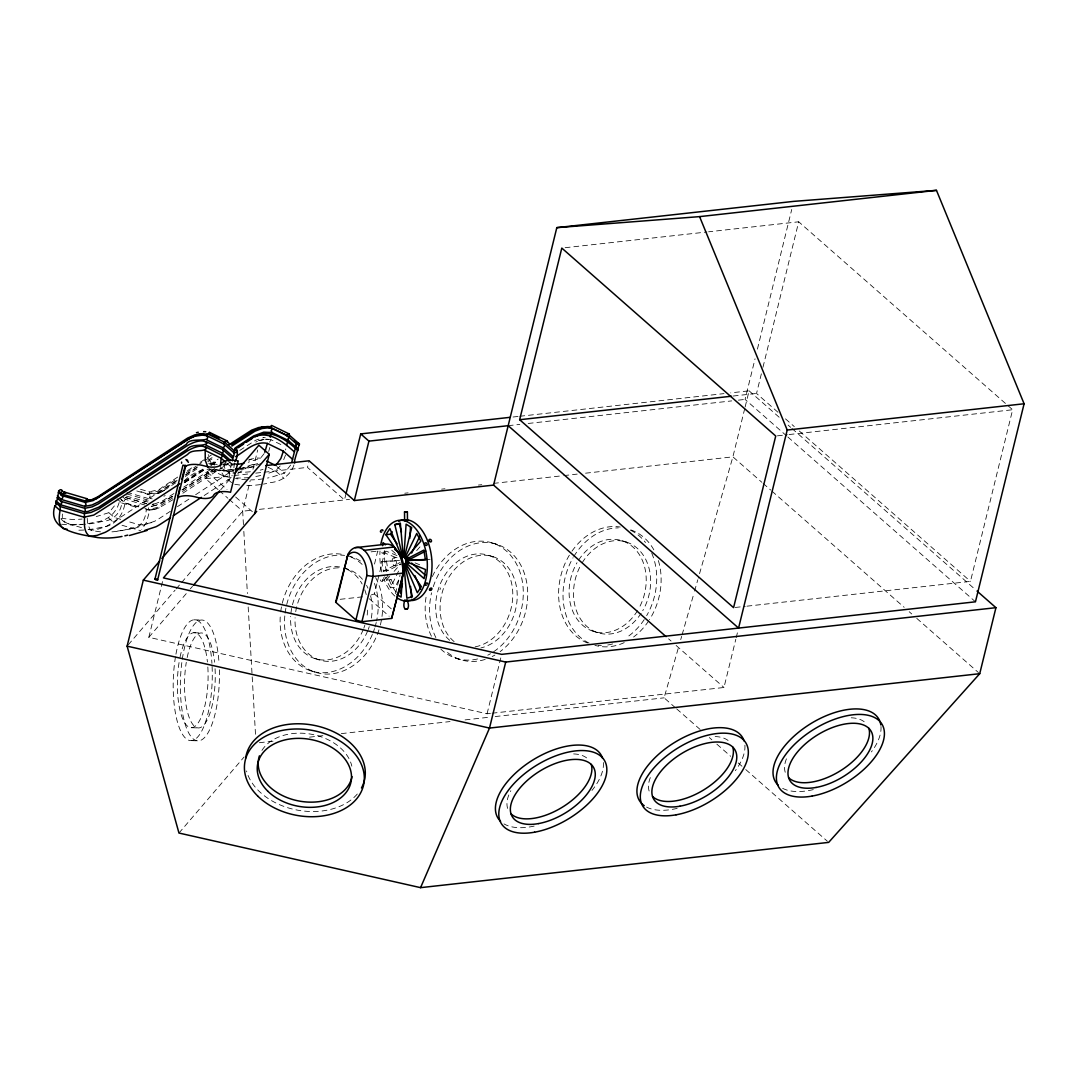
<?xml version="1.0" encoding="UTF-8"?>
<svg xmlns="http://www.w3.org/2000/svg" width="1078" height="1078" viewBox="0 0 1078 1078"><rect width="100%" height="100%" fill="white"/><g stroke="black" fill="none" stroke-linecap="round" stroke-linejoin="round"><path stroke-width="0.75" stroke-dasharray="5 3.75" d="M269.527 442.182L271.063 439.77L282.854 445.497M144.883 508.587L149.465 509.934L149.249 512.063L146.554 522.17L141.757 529.689M285.576 449.971L285.791 448.906M148.4 507.765L148.858 509.988L151.082 509.827M117.098 498.871L121.787 502.981C120.709 513.465 112.476 521.078 101.817 521.523A114.767 83.343 -54.8 0 1 76.821 524.299C69.544 525.309 60.934 522.83 62.43 514.017M231.258 463.055C231.864 467.569 227.148 474.374 230.409 480.114M234.478 462.866L233.171 473.875M490.409 713.407L487.067 713.771L148.831 637.314L162.63 581.109M217.985 489.533L205.642 478.686L207.259 472.083L232.309 469.307M243.439 524.649L242.671 511.215L250.204 480.532M252.966 469.28L257.696 450.011M346.119 493.32L344.488 499.922L307.473 467.394L309.09 460.791M374.511 564.05L377.691 551.114L384.213 553.903L385.681 551.64A18.986 10.982 83.7 0 1 387.662 549.82M371.25 594.935L374.376 593.965L384.213 553.903M395.505 593.587L400.1 574.897M440.013 589.626L440.43 587.955M487.067 713.771L501.27 655.963M786.617 435.916L745.073 399.412L755.045 358.839M757.43 349.097L791.724 209.496M744.75 408.535L732.892 456.843L698.261 578.145M745.141 406.932L749.102 390.829L730.682 392.877M777.939 412.241L756.54 393.443L761.364 373.823M762.968 367.288L798.704 221.798L708.61 231.797M492.08 713.218L723.971 687.494L735.802 639.321M736.193 637.718L737.77 631.29M746.919 606.173L970.47 581.379L1012.633 409.748L798.704 221.798M269.864 447.397L268.678 451.48M675.407 707.761L664.102 697.83L678.87 646.072M680.73 639.604L681.646 636.37M682.104 634.753L694.111 592.698M694.569 591.081L697.803 579.762M285.549 455.01L283.231 460.845M119.146 502.564C116.006 513.586 106.641 521.186 95.147 522.102A117.825 81.187 -48.7 0 1 86.429 523.868M293.957 464.982C290.588 475.29 281.291 481.475 270.699 482.58A117.825 81.187 -48.7 0 1 263.423 484.103M398.604 580.099L395.141 587.281L390.465 587.793L400.181 567.715M290.602 465.09L284.39 473.161L271.764 477.082A115.238 79.408 -48.7 0 1 267.492 478.053M114.376 505.932L108.838 512.683L96.212 516.605M264.164 453.569L260.566 458.137L248.223 462.233M280.186 465.939L275.456 470.843L266.589 473.902M220.721 489.749L231.622 477.028M128.201 644.873L175.081 590.138M176.172 588.857L180.525 583.777M181.616 582.497L242.671 511.215L252.683 510.11M148.831 637.314L189.202 590.178M190.294 588.898L192.477 586.351M178.961 833.038L244.073 757.025M390.465 587.793L386.328 580.153L389.657 576.393M394.09 571.394L400.733 563.875M386.328 580.153L390.991 579.641L393.214 577.134M416.674 550.629L422.212 544.363M88.1 529.675A117.34 85.202 -54.8 0 0 101.049 527.29C114.618 526.697 123.323 515.311 125.035 502.766L120.332 498.642M382.434 581.096L386.773 577.619M177.708 477.069L162.293 487.175C157.819 492.107 150.907 489.304 147.43 494.088L157.59 491.245L176.603 479.05M187.518 470.641L194.512 466.06M200.117 462.381L205.723 458.716M207.124 457.786L211.328 455.037M186.413 472.636L196.223 466.208M197.624 465.278L203.23 461.613M204.631 460.697L211.638 456.102M176.078 480.896L110.239 524.029A117.677 68.035 83.7 0 1 105.698 526.67L94.958 530.16L87.924 529.527M185.874 474.482L198.5 466.262M177.075 480.532C165.554 488.172 153.022 499.532 138.523 490.153M185.483 475.021L198.096 466.761M207.906 460.333L213.511 456.654M164.328 490.22L177.21 481.866M185.349 476.449L199.632 467.178M207.758 461.761L214.765 457.166M184.055 481.004C194.417 470.534 208.27 466.491 222.189 470.924A118.903 89.447 -60.3 0 0 233.414 470.641M184.607 481.071L202.826 469.132M209.833 464.551L218.241 459.039M184.405 482.095L204.011 469.253M211.018 464.658L218.025 460.063M184.163 482.782L205.184 469.011M210.776 465.346L217.783 460.751M184.769 482.648L205.79 468.876M211.396 465.197L218.403 460.616M173.935 493.549L162.913 500.65L155.084 503.79M183.745 487.121L211.76 468.768M239.788 450.415L255.661 440.228L263.692 437.56M172.116 496.379L157.428 504.868M181.926 489.951L214.145 468.836M172.723 496.298L161.727 503.21L153.48 505.946M182.532 489.87L214.751 468.768M172.588 497.996L157.307 507.455L146.204 510.15C145.773 518.343 141.582 527.506 132.109 527.951A118.028 91.536 -66.8 0 1 111.169 531.899M182.384 491.568L217.419 468.62M223.011 464.955L225.814 463.109M173.073 499.613L158.911 507.94M182.869 493.185L230.503 461.977M170.405 511.255L159.194 518.599A117.664 68.035 83.7 0 1 154.653 521.24L135.006 528.233L113.635 531.75M177.412 506.673L190.011 498.413M195.617 494.735L233.427 469.968M204.16 495.543L232.174 477.19M237.78 473.525L250.136 465.588L258.221 463.473M163.101 491.002L164.597 490.126M163.883 496.298L165.163 495.489M161.889 491.703L163.371 490.894M160.676 492.336L162.158 491.595M399.507 560.466L381.774 561.49L383.364 571.178L400.14 562.446M383.364 571.178L388.026 570.666L400.612 564.104M159.477 492.916L160.959 492.242M255.796 442.101L257.386 441.333M248.762 460.104L255.122 457.975L260.566 458.137M158.277 493.428L159.76 492.808M248.91 459.942L251.349 458.959M252.535 464.537L241.095 468.512L242.186 468.216M260.809 463.729L247.738 468.095A118.903 89.447 -60.3 0 1 239.114 469.914M158.56 493.32C155.798 492.633 143.792 498.049 152.604 498.912M159.221 507.819L156.189 508.897M151.58 522.628L140.113 525.04L127.204 521.253M258.666 440.646L265.188 439.298M258.976 440.7L263.652 439.474M156.418 505.339L150.88 506.31M154.828 509.274L156.485 508.776M125.371 497.51L146.689 503.588M154.774 503.871L152.2 504.383M155.124 509.153L152.119 509.8M236.351 463.594L220.424 464.699M153.777 509.449L150.772 509.948M234.748 469.846L223.025 470.816L224.062 470.776L212.514 469.914L213.552 470.035M151.189 506.364L152.483 506.215M565.141 247.711L706.952 231.986M263.369 437.641L265.255 437.385M513.047 417.011L518.073 416.458M519.744 416.27L723.985 393.618M733.188 396.03L756.54 393.443M508.183 425.689L519.852 424.395M528.193 423.465L731.733 400.895M738.403 400.154L745.073 399.412M240.65 468.378L255.675 466.72M205.642 478.686L232.349 475.721M234.02 475.533L249.045 473.875M255.715 473.134L262.399 472.393M264.07 472.204L307.473 467.394M777.4 435.835L787.412 434.717M789.083 434.542L1012.633 409.748M259.367 509.368L349.515 499.37M404.762 493.239L408.104 492.862M441.589 489.156L444.944 488.779M478.416 485.06L481.772 484.696M493.495 483.389L562.123 475.789M563.807 475.6L577.188 474.104M585.57 473.188L732.892 456.843L761.85 482.284M371.088 551.842L377.691 551.114M393.928 557.852L397.041 557.515M425.419 559.792L430.095 559.266M394.588 565.505A3.84 2.223 83.7 0 0 396.017 559.698A3.84 2.223 83.7 0 0 392.176 559.846A3.84 2.223 83.7 0 0 394.588 565.505L403.927 564.468M340.136 599.314L364.916 596.565M735.236 607.466L745.248 606.362M259.353 742.715L276.076 740.855M309.521 737.15L322.901 735.668M341.308 733.619L450.025 721.573M465.076 719.902L488.482 717.301M495.179 716.56L664.102 697.83M148.05 502.038L126.328 496.109M381.774 561.49L398.105 560.856M264.892 439.258L268.22 439.312M194.134 619.796L201.29 620.039M193.838 632.719L200.98 632.948M191.641 727.704L198.783 727.946M191.332 740.626L198.487 740.855M266.414 439.204L271.063 439.77M208.58 463.23L215.155 464.214M246.781 479.858L235.435 478.592M149.222 491.905L150.704 493.724M239.747 485.006L233.144 484.049L223.672 475.735L221.637 472.42L220.572 467.771M61.527 524.231L69.585 524.932A117.825 81.187 -48.7 0 0 82.144 524.447M232.754 471.787L226.636 470.857L220.626 467.946M231.204 477.514L224.534 476.489L209.442 469.294M214.535 464.079L213.39 463.944L217.46 464.456M144.91 505.043L125.641 499.384L124.415 500.165L124.415 502.82L138.159 506.849M61.042 518.302L71.229 519.38A115.238 79.408 -48.7 0 0 82.117 519.044M210.938 463.432L214.616 465.022M140.504 489.277L149.559 491.932M136.771 490.962L150.597 495.125M126.908 492.269L150.287 499.127M126.625 493.872L150.165 500.771M125.654 497.591L146.379 503.669M138.779 506.795L124.415 502.82L120.898 499.734M145.799 509.099L148.858 509.988M121.787 502.981L138.577 507.913M120.749 519.353L114.295 517.467L108.838 512.683M122.016 525.255L140.639 530.713M81.47 527.627L65.327 522.897L59.883 518.114M622.316 540.833L626.736 542.167M492.875 543.123L497.295 544.471M488.886 555.426L493.306 556.76M347.817 555.763L352.223 557.097A60.449 47.877 -73.1 0 1 360.726 561.193M592.994 631.236L597.414 632.57M348.234 569.4L343.828 568.052A47.526 37.636 -73.1 0 1 362.141 584.02M455.576 658.132L459.996 659.466M314.507 658.469L318.913 659.803M310.518 670.759L314.938 672.106M396.947 555.534L386.342 551.235L381.679 551.747L398.334 558.512M415.043 562.878L422.616 565.95M268.126 467.286L275.456 470.843L284.053 478.403M211.611 463.567L209.119 459.659L208.243 454.539M208.957 468.593L209.887 469.375M223.914 463.486L224.776 468.121L226.636 470.857M223.672 475.735L224.534 476.489M785.485 418.87L794.297 426.605M799.324 431.025L970.47 581.379M749.102 390.829L780.58 418.493M788.139 425.123L790.659 427.333M791.926 428.451L975.792 589.976M787.883 437.021L975.455 601.807M763.116 483.402L770.662 490.032M771.929 491.137L904.159 607.305M909.199 611.738L911.718 613.948M916.758 618.368L978.46 672.591M668.576 638.836L671.095 641.046M676.122 645.466L723.971 687.494M676.661 708.866L701.791 730.924M709.324 737.554L711.844 739.764M716.87 744.17L730.682 756.311M738.214 762.928L744.494 768.452M745.76 769.557L827.405 841.285M391.678 550.171L396.596 554.483M276.844 466.531L284.39 473.161M229.088 461.802L233.737 465.885M226.946 463.324L230.436 466.383M374.376 593.965L394.036 611.239M226.245 470.52L232.552 476.058M369.282 598.762L389.158 616.225M207.259 472.083L227.013 489.439M235.651 497.025L252.36 511.7M219.225 490.611L227.862 498.198M229.088 499.289L242.671 511.215M122.259 496.419L125.641 499.384M108.501 517.925L114.255 522.978M390.991 579.641L395.141 587.281M386.45 560.978L388.026 570.666M243.83 531.373L247.401 593.547M248.183 606.981L255.621 736.368M87.21 518.356L87.722 524.07L90.067 529.392L91.158 530.47L98.826 531.643A118.028 91.536 -66.8 0 0 101.548 531.872M153.79 504.086A73.654 42.594 83.7 0 1 152.51 504.302M235.597 464.591A116.303 87.493 -60.3 0 1 223.227 465.009M83.855 530.039A117.34 85.202 -54.8 0 1 76.875 530.174M263.059 469.442A115.036 82.13 -52.6 0 1 260.216 470.116M250.379 471.76A115.036 82.13 -52.6 0 1 238.076 472.204M263.248 478.821A115.238 79.408 -48.7 0 1 250.81 479.899M260.539 484.561A117.825 81.187 -48.7 0 1 245.137 485.41M260.741 475.465A117.61 83.963 -52.6 0 1 253.505 476.907M249.22 477.487A117.61 83.963 -52.6 0 1 236.634 477.945M394.885 596.107A40.587 23.473 83.7 0 1 383.472 577.646M381.814 571.987A40.587 23.473 83.7 0 1 379.995 551.074M396.205 592.105A40.587 23.473 83.7 0 1 387.245 574.331M386.49 571.475A40.587 23.473 83.7 0 1 384.671 550.548M387.029 576.743A1.442 1.105 51.3 0 1 384.63 576.73M880.982 726.437A60.449 31.168 -31.6 0 1 871.415 751.918M813.27 789.608A60.449 31.168 -31.6 0 1 781.59 787.749M785.229 772.266A47.526 24.511 -31.6 0 1 787.048 757.376M851.229 717.786A47.526 24.511 -31.6 0 1 865.432 722.786M744.898 745.194A60.449 31.168 -31.6 0 1 735.331 770.662M677.173 808.365A60.449 31.168 -31.6 0 1 645.493 806.492M649.131 791.023A47.526 24.511 -31.6 0 1 650.95 776.133M715.132 736.543A47.526 24.511 -31.6 0 1 729.348 741.543M603.384 762.577A60.449 31.168 -31.6 0 1 591.97 790.443M534.149 826.098A60.449 31.168 -31.6 0 1 503.992 823.888M507.63 808.406A47.526 24.511 -31.6 0 1 510.837 790.726M573.631 753.926A47.526 24.511 -31.6 0 1 587.833 758.925M357.29 794.028A60.449 43.187 10.5 0 1 295.628 809.767A60.449 43.187 10.5 0 1 246.539 770.959M261.954 750.396A47.526 33.957 10.5 0 1 310.909 734.158A47.526 33.957 10.5 0 1 351.832 766.175M630.724 529.877A60.449 47.877 -73.1 0 1 654.13 550.373M658.362 560.547A60.449 47.877 -73.1 0 1 649.482 619.648M648.633 620.955A60.449 47.877 -73.1 0 1 633.568 637.017M624.216 642.623A60.449 47.877 -73.1 0 1 594.908 645.331M589.073 643.094A60.449 47.877 -73.1 0 1 573.065 557.73M573.86 556.41A60.449 47.877 -73.1 0 1 618.341 527.883M582.187 562.77A47.526 37.636 -73.1 0 1 635.966 547.206A47.526 37.636 -73.1 0 1 642.744 610.674M641.154 613.261A47.526 37.636 -73.1 0 1 587.699 627.14A47.526 37.636 -73.1 0 1 581.406 564.077M630.657 530.309A60.449 47.877 -73.1 0 1 645.506 542.53M651.759 553.243A60.449 47.877 -73.1 0 1 646.665 615.673M644.213 619.607A60.449 47.877 -73.1 0 1 626.561 637.489M612.614 643.943A60.449 47.877 -73.1 0 1 604.569 645.385M601.389 645.52A60.449 47.877 -73.1 0 1 598.236 645.412M587.55 643A60.449 47.877 -73.1 0 1 571.097 552.448M571.973 551.168A60.449 47.877 -73.1 0 1 620.227 527.034M578.59 560.142A47.526 37.636 -73.1 0 1 632.045 546.263A47.526 37.636 -73.1 0 1 638.324 609.326M637.543 610.633A47.526 37.636 -73.1 0 1 583.764 626.197A47.526 37.636 -73.1 0 1 576.999 562.729M433.275 586.688A60.449 47.877 -73.1 0 1 512.212 553.661A60.449 47.877 -73.1 0 1 500.138 651.611M494.896 655.074A60.449 47.877 -73.1 0 1 492.161 656.542M485.181 659.399A60.449 47.877 -73.1 0 1 445.214 650.411M435.876 637.597A60.449 47.877 -73.1 0 1 431.564 592.779M454.134 641.626A47.526 37.636 -73.1 0 1 456.627 567.365A47.526 37.636 -73.1 0 1 515.095 581.055A47.526 37.636 -73.1 0 1 480.923 647.905M432.332 576.541A60.449 47.877 -73.1 0 1 511.444 556.329A60.449 47.877 -73.1 0 1 493.131 652.082M490.477 653.726A60.449 47.877 -73.1 0 1 487.755 655.208M477.594 658.954A60.449 47.877 -73.1 0 1 440.794 649.064M431.456 636.249A60.449 47.877 -73.1 0 1 426.497 594.544M449.715 640.292A47.526 37.636 -73.1 0 1 452.612 565.627A47.526 37.636 -73.1 0 1 510.972 580.759A47.526 37.636 -73.1 0 1 475.061 646.867M375.629 577.592A60.449 47.877 -73.1 0 1 380.278 625.334M378.957 629.875A60.449 47.877 -73.1 0 1 321.015 673.602A60.449 47.877 -73.1 0 1 284.915 614.729M285.104 613.18A60.449 47.877 -73.1 0 1 344.583 555.386M343.451 568.214A47.526 37.636 -73.1 0 1 363.219 580.26M366.56 585.354A47.526 37.636 -73.1 0 1 367.962 588.184M370.603 595.797A47.526 37.636 -73.1 0 1 371.169 619.082M369.255 626.614A47.526 37.636 -73.1 0 1 368.218 629.525M367.652 630.98A47.526 37.636 -73.1 0 1 323.09 660.881A47.526 37.636 -73.1 0 1 295.089 617.748M295.722 611.657A47.526 37.636 -73.1 0 1 341.807 567.998M350.727 556.881A60.449 47.877 -73.1 0 1 363.758 565.99M374.43 583.4A60.449 47.877 -73.1 0 1 376.586 620.901M376.235 622.451A60.449 47.877 -73.1 0 1 375.009 627.032M374.538 628.541A60.449 47.877 -73.1 0 1 372.948 632.988M372.341 634.457A60.449 47.877 -73.1 0 1 314.143 671.783A60.449 47.877 -73.1 0 1 280.509 613.382M280.684 611.846A60.449 47.877 -73.1 0 1 344.812 554.887M364.755 589.787A47.526 37.636 -73.1 0 1 366.574 596.08M367.652 610.121A47.526 37.636 -73.1 0 1 366.749 617.734M364.836 625.267A47.526 37.636 -73.1 0 1 363.812 628.191M363.232 629.633A47.526 37.636 -73.1 0 1 318.67 659.534A47.526 37.636 -73.1 0 1 290.669 616.4M290.912 613.355A47.526 37.636 -73.1 0 1 342.265 567.58M182.276 659.291A60.449 19.458 -88.1 0 1 202.421 620.066A60.449 19.458 -88.1 0 1 219.077 663.617M219.36 669.775A60.449 19.458 -88.1 0 1 196.627 740.694A60.449 19.458 -88.1 0 1 182.047 660.949M187.168 657.54A47.526 15.294 -88.1 0 1 202.125 633.015A47.526 15.294 -88.1 0 1 214.562 662.202M215.061 668.71A47.526 15.294 -88.1 0 1 197.395 727.825A47.526 15.294 -88.1 0 1 186.278 662.337M175.943 654.184A60.449 19.458 -88.1 0 1 196.115 619.985A60.449 19.458 -88.1 0 1 211.935 663.388M212.096 666.433A60.449 19.458 -88.1 0 1 189.135 740.37A60.449 19.458 -88.1 0 1 175.66 655.788M180.013 657.297A47.526 15.294 -88.1 0 1 194.983 632.773A47.526 15.294 -88.1 0 1 207.407 661.959M207.825 666.986A47.526 15.294 -88.1 0 1 190.213 727.583A47.526 15.294 -88.1 0 1 179.406 660.464M380.224 579.856A1.442 1.105 51.3 0 0 382.205 581.258A1.442 1.105 51.3 0 0 381.949 578.994A1.442 1.105 51.3 0 0 380.224 579.856"/><path stroke-width="1.5" d="M406.972 600.082C412.497 611.509 400.585 612.924 404.776 600.19M404.762 608.841L407.619 608.76M407.524 600.217L404.762 600.338M402.902 570.909L401.097 597.131L396.906 594.477M403.118 567.634L403.347 564.36C408.131 564.832 405.288 553.62 401.798 558L385.87 534.688L389.872 528.557L402.202 557.38M403.859 556.922L406.096 524.151L411.688 527.694L404.425 557.286L407.538 556.949M409.761 538.38L410.543 526.913M181.616 462.071L181.603 463.257M185.726 465.925L182.964 465.13L154.976 579.061L156.094 580.045L157.617 579.991L185.726 465.925L185.173 465.184M157.738 579.856L156.984 579.007M382.609 545.657L383.067 542.611L385.533 544.767M235.624 456.695C245.07 451.251 255.176 440.538 267.371 443.422L264.811 452.302M61.796 490.045C57.7 487.512 58.333 497.254 57.134 500.003C54.493 501.405 57.848 504.45 54.884 505.905C46.691 530.875 80.58 534.499 98.004 537.639A120.669 93.584 -66.8 0 0 122.003 536.44M267.371 443.422L283.352 451.183L280.886 458.46L276.157 464.982M60.745 495.004L61.473 492.026M977.045 591.081L995.937 607.682L979.727 673.696L828.659 842.39L420.568 887.652L178.961 833.038L127.11 646.14L143.32 580.126L159.679 561.032M179.851 487.269L177.601 497.82A17.881 7.802 13.8 0 1 194.471 496.662L198.595 497.726A14.566 6.36 13.8 0 0 213.04 496.123L214.091 494.492A17.881 7.802 13.8 0 1 229.52 492.067L230.557 492.269L238.251 460.939L237.227 460.737A17.881 7.802 13.8 0 0 221.785 463.149L220.734 464.793A14.566 6.36 13.8 0 1 206.289 466.397L202.165 465.332A17.881 7.802 13.8 0 0 185.295 466.491L184.864 466.895M181.778 479.44L184.473 468.472M232.444 460.832C232.255 457.8 235.098 455.32 233.805 452.693L223.995 444.082L207.057 435.849A62.214 35.978 83.7 0 0 201.842 435.202L194.875 436.24L187.774 439.379L93.112 500.583L85.149 502.388L62.16 495.651L58.252 492.201M234.856 461.357C238.494 458.19 238.198 442.721 233.805 452.693L237.066 452.329M254.677 513.734L269.257 454.323L258.882 445.201L234.896 473.202M291.761 462.314L296.302 444.486C303.619 437.264 292.839 461.141 294.698 463.041M346.119 493.32L360.712 433.908L509.705 417.375M666.056 636.626L493.589 485.1L354.339 500.542L368.932 441.131L360.712 433.908M394.602 549.403A18.986 10.982 83.7 0 1 403.846 567.594L403.886 571.178L391.651 618.408L361.912 621.71L355.915 619.998L335.662 602.198L347.951 554.402A23.999 13.879 83.7 0 1 364.202 550.332L393.942 547.031M337.239 598.061L347.951 554.402M355.915 619.998L366.843 575.49L366.816 571.744A19.539 11.306 83.7 0 0 359.661 554.618A19.539 11.306 83.7 0 0 348.127 555.318L346.59 557.69M361.912 621.71L373.042 576.434A23.999 13.879 83.7 0 0 364.202 550.332M391.651 618.408L403.886 571.178M400.181 593.062L402.471 583.724M493.589 485.1L556.814 227.647L793.718 201.37L936.472 190.348L1024.1 403.765L975.455 601.807L501.661 654.359L163.425 577.902L269.257 454.323M519.65 419.719L561.8 248.075L775.729 436.011L733.579 607.655L519.65 419.719L731.517 396.219M995.937 607.682L505.717 662.054L489.506 728.068L420.568 887.652M556.814 227.647L699.582 216.624L787.21 430.041L738.565 628.083L508.183 425.689L368.932 441.131M58.562 490.908L62.403 494.276L85.256 500.987L87.048 498.804L88.531 500.623L96.319 498.844L190.927 437.668L198.123 434.488L203.432 433.504M404.519 511.956L407.39 511.888L404.519 511.956L404.6 520.499L406.136 520.674L407.471 520.445L407.39 511.888M404.6 520.499L407.471 520.445M230.005 444.54L226.919 440.808L209.455 432.332L207.232 434.474A63.4 36.652 83.7 0 0 201.909 433.801L194.848 434.852L187.666 438.032L97.788 496.823L91.873 499.653L85.256 500.987M228.455 445.093L251.646 430.149L258.801 427.494L264.097 426.901A63.4 36.652 83.7 0 1 269.406 427.575L271.643 425.446L289.093 433.908L289.726 435.472L299.563 444.136L296.302 444.486M62.403 494.276L64.72 492.174L87.385 498.831M335.662 602.198L336.835 599.678M411.688 553.054L420.016 535.847M286.452 435.835L287.745 434.057L289.093 433.908M385.87 534.688L390.532 534.176L392.136 531.723M161.848 558.485L219.642 491.029M193.568 585.084L256.685 511.376M154.976 579.061L155.906 578.765M405.355 558.66L420.878 541.129L416.728 533.489L404.937 557.878L408.05 557.528M231.716 444.729L254.92 429.785L262.075 427.131L267.357 426.538A63.4 36.652 83.7 0 1 270.821 426.834M231.864 446.063L255.014 431.146L262.089 428.518L267.29 427.939A62.214 35.978 83.7 0 1 272.505 428.599L289.443 436.819L288.109 438.355L288.19 440.444L298.337 449.122M179.864 483.752L109.835 529.635A122.407 70.784 83.7 0 1 105.105 532.37L97.074 535.402L89.73 536.359C82.009 530.928 85.229 519.96 84.286 513.6L60.206 506.539L55.692 502.577M235.058 448.017L253.573 435.943L263.773 432.17L271.993 432.534L288.675 440.632M234.842 449.054C243.197 444.352 250.595 436.711 260.458 435.162C273.623 433.625 285.252 443.88 294.469 451.925M238.022 447.761L243.615 444.082M246.417 442.249L252.023 438.584M170.54 517.575L160.743 523.989A122.407 70.784 83.7 0 1 156.014 526.724L144.789 530.376M173.342 515.729L201.357 497.376M426.834 559.401L405.827 560.56L425.419 559.792L423.843 550.103L405.665 559.563L410.327 559.051L425.716 551.033M255.405 436.603C270.47 427.885 287.287 440.484 297.973 450.658M57.336 495.907L61.459 499.518L84.839 506.377L86.078 504.261L85.149 502.388M56.11 500.906L60.516 504.774L84.421 511.78L85.31 510.824L84.933 508.344L61.123 501.405L56.905 497.699M147.026 530.457L129.441 535.51M84.839 506.377L92.048 504.962L98.287 501.984L186.413 444.271C189.405 436.442 211.355 443.61 207.057 435.849M84.421 511.78A73.654 42.594 83.7 0 0 88.342 511.336L98.772 507.145L186.939 449.405C192.005 443.085 202.731 447.087 207.03 443.314C203.082 437.789 191.574 442.937 186.602 446.103L98.462 503.83L92.115 506.876L84.69 508.317M272.505 428.599L271.157 430.688L271.993 432.534M61.459 499.518L62.901 497.47L62.16 495.651M60.516 504.774L61.769 502.981L61.123 501.405M206.545 439.797L223.227 447.896L224.709 445.861L223.995 444.082M205.858 445.133L222.189 453.056L223.348 451.722L223.092 449.769L206.302 441.71M402.7 556.976L394.804 524.595L400.342 523.099L403.266 556.814M196.439 432.696L198.258 432.224M699.582 216.624L936.472 190.348M235.637 468.943L240.65 468.378M265.687 465.602L309.09 460.791L354.339 500.542M787.21 430.041L1024.1 403.765M394.804 524.595L399.48 524.07L401.447 532.168M355.336 547.637L385.075 544.336A23.999 13.879 83.7 0 1 402.768 573.146L373.042 576.434L366.843 575.49M408.805 562.137L405.692 562.473L424.126 578.684L425.527 569.534L405.827 561.544M408.522 562.932L405.409 563.282L421.336 586.594L417.334 592.738L405.005 563.915M979.727 673.696L489.506 728.068L127.11 646.14M84.286 513.6L90.956 512.495L98.933 508.883L187.114 451.13C191.749 448.205 202.907 443.071 206.383 448.583C202.543 452.598 192.194 448.435 187.464 454.552L93.773 515.082L84.017 517.184L59.573 510.029L54.884 505.905M288.365 442.209L287.098 443.085L286.815 445.551M271.791 434.164L270.578 435.067L270.308 437.223M203.648 431.631L205.763 431.726M205.628 446.925L222.513 455.549L221.138 458.217L205.17 450.469L205.278 460.36L208.108 467.623M60.206 506.539C60.597 512.535 56.11 523.019 63.346 528.624L67.335 529.338M143.32 580.126L505.717 662.054M185.928 459.444L188.434 462.327M226.919 440.808L225.571 440.956L224.264 442.735L226.353 440.713L227.539 442.371M64.72 492.174L65.61 493.387M269.648 426.996L286.721 435.283L296.585 443.961M266.576 461.047L275.591 465.426M211.921 434.798L219.023 438.234M207.461 433.895L224.547 442.182L234.411 450.86M294.348 441.118L299.253 445.43M411.594 563.039L425.109 574.924M283.352 451.183L292.65 459.349M234.923 448.866L237.389 451.022M223.227 447.896L232.888 456.385M222.85 449.742L232.457 458.177M222.189 453.056L230.476 460.346M221.839 454.781L228.9 460.993M225.787 462.3L221.138 458.217L220.451 466.006M61.837 490.544L64.72 493.077M187.707 460.589L186.979 459.915M209.765 432.48L210.506 434.111L207.016 434.003M390.532 534.176L397.095 543.77M414.868 575.531L420.703 589.181M404.493 564.306L412.389 596.686L406.864 598.196L403.927 564.468M410.327 559.051L410.489 560.034M410.556 586.432L411.526 597.67M127.73 535.119A120.669 93.584 -66.8 0 1 124.873 535.833M243.992 463.23A116.303 87.493 -60.3 0 1 236.985 464.416M380.83 544.39A40.587 23.473 83.7 0 1 410.219 523.531A40.587 23.473 83.7 0 1 426.443 576.461A40.587 23.473 83.7 0 1 397.243 597.94M406.298 519.731A40.587 23.473 83.7 0 1 431.995 563.161A40.587 23.473 83.7 0 1 408.683 600.311M398.806 521.321A40.587 23.473 83.7 0 1 404.762 519.704M426.484 585.071A1.442 0.903 -41 0 1 425.055 584.599A1.442 0.903 -41 0 1 426.524 582.982A1.442 0.903 -41 0 1 427.44 584.006M381.599 532.06A1.442 0.903 -41 0 1 380.44 531.346A1.442 0.903 -41 0 1 381.935 529.864A1.442 0.903 -41 0 1 382.838 530.834M427.104 544.013A1.442 1.105 51.3 0 1 426.012 545.401A1.442 1.105 51.3 0 1 424.705 543.528A1.442 1.105 51.3 0 1 426.47 543.11M778.154 785.161A60.449 31.168 -31.6 0 1 812.799 722.435A60.449 31.168 -31.6 0 1 880.82 724.982M868.814 728.216A47.526 24.511 -31.6 0 1 839.978 771.039A47.526 24.511 -31.6 0 1 788.611 777.696M644.253 805.697A60.449 31.168 -31.6 0 1 672.227 743.941A60.449 31.168 -31.6 0 1 744.09 740.99M732.73 746.973A47.526 24.511 -31.6 0 1 703.894 789.797A47.526 24.511 -31.6 0 1 652.513 796.453M500.569 821.301A60.449 31.168 -31.6 0 1 532.936 759.923A60.449 31.168 -31.6 0 1 602.589 758.373M591.216 764.356A47.526 24.511 -31.6 0 1 562.379 807.179A47.526 24.511 -31.6 0 1 511.012 813.836M245.649 758.117A60.449 43.187 10.5 0 1 318.872 726.437A60.449 43.187 10.5 0 1 361.48 787.951M352.007 776.605A47.526 33.957 10.5 0 1 296.706 800.55A47.526 33.957 10.5 0 1 259.407 755.826M430.58 590.286A1.442 0.903 -41 0 0 431.833 588.305A1.442 0.903 -41 0 0 429.704 588.979A1.442 0.903 -41 0 0 430.58 590.286M429.017 540.388A1.442 1.105 51.3 0 0 430.944 541.884A1.442 1.105 51.3 0 0 430.809 539.633A1.442 1.105 51.3 0 0 429.017 540.388M812.165 796.063A60.449 31.168 -31.6 0 0 883.569 727.744A60.449 31.168 -31.6 0 0 795.497 743.456A60.449 31.168 -31.6 0 0 812.165 796.063M816.073 787.452A47.526 24.511 -31.6 0 0 872.21 733.741A47.526 24.511 -31.6 0 0 802.962 746.097A47.526 24.511 -31.6 0 0 816.073 787.452M676.068 814.82A60.449 31.168 -31.6 0 0 747.485 746.502A60.449 31.168 -31.6 0 0 659.399 762.213A60.449 31.168 -31.6 0 0 676.068 814.82M679.975 806.196A47.526 24.511 -31.6 0 0 736.112 752.484A47.526 24.511 -31.6 0 0 666.864 764.841A47.526 24.511 -31.6 0 0 679.975 806.196M534.567 832.203A60.449 31.168 -31.6 0 0 605.984 763.884A60.449 31.168 -31.6 0 0 517.898 779.596A60.449 31.168 -31.6 0 0 534.567 832.203M538.474 823.592A47.526 24.511 -31.6 0 0 594.611 769.881A47.526 24.511 -31.6 0 0 525.363 782.224A47.526 24.511 -31.6 0 0 538.474 823.592M258.073 796.399A60.449 43.187 10.5 0 0 360.51 793.152A60.449 43.187 10.5 0 0 294.523 729.024A60.449 43.187 10.5 0 0 258.073 796.399M267.964 791.36A47.526 33.957 10.5 0 0 348.504 788.813A47.526 33.957 10.5 0 0 296.625 738.39A47.526 33.957 10.5 0 0 267.964 791.36"/></g></svg>
